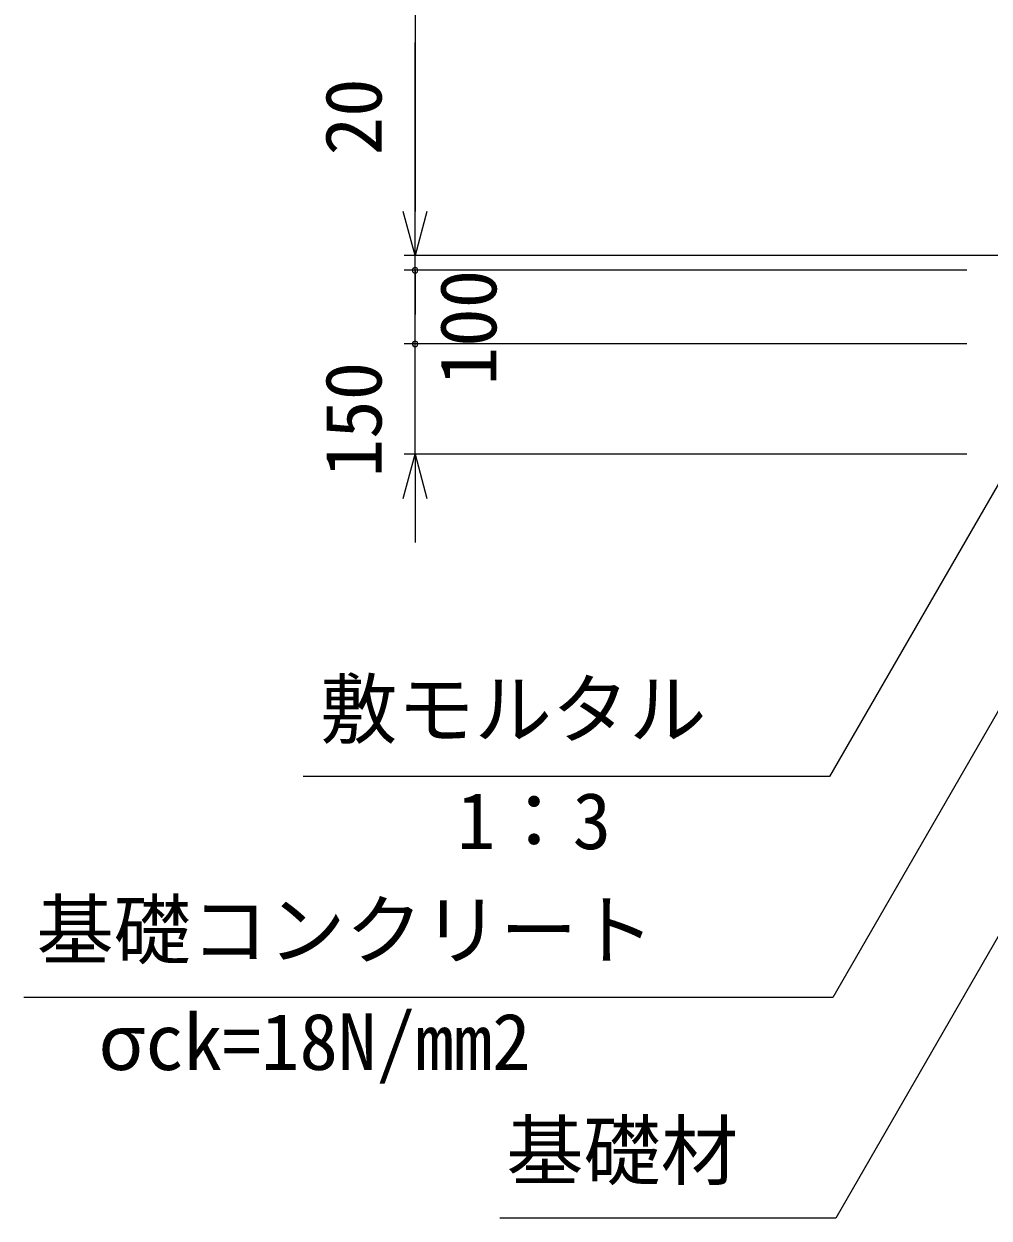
# Model space of a CAD drawing. Units: millimetres, scale not verified, with parts at other scales. Extents: x -1 to 252299, y 59402 to 118802.
# Drawn here: x 118546 to 122919, y 86621 to 92030 of the extents above; entities that cross this region are included whole.
import ezdxf
from ezdxf.enums import TextEntityAlignment as Align

# ---------------------------------------------------------------- set-up
doc = ezdxf.new("R2010")
doc.units = ezdxf.units.MM
doc.header["$LTSCALE"] = 300
for name, color, linetype, lineweight in [('0_2', 1, 'Continuous', 18), ('D-STR-DIM', 7, 'Continuous', 18), ('D-STR-HTXT', 7, 'Continuous', 18)]:
    doc.layers.add(name, color=color, linetype=linetype, lineweight=lineweight)
doc.styles.add('ＭＳ ゴシック', font='')
doc.styles.get('ＭＳ ゴシック').set_extended_font_data('MS Gothic')

msp = doc.modelspace()

# ---------------------------------------------------------------- linework, layer by layer
at = {"layer": '0_2'}
for p, q in [((120318.6, 90980.4), (120265, 91180.4)), ((120318.6, 90980.4), (120265, 91180.4)), ((120372.2, 91180.4), (120318.6, 90980.4)), ((120318.6, 90980.4), (120318.6, 91180.4)), ((120372.2, 91180.4), (120318.6, 90980.4)), ((120318.6, 90980.4), (120318.6, 91180.4)), ((120265, 89880.4), (120318.6, 90080.4)), ((120318.6, 90080.4), (120372.2, 89880.4)), ((120318.6, 90080.4), (120318.6, 89880.4))]:
    msp.add_line(p, q, dxfattribs=at)
for centre, start, end in [((120318.6, 90913.7), 90, 270), ((120318.6, 90913.7), 90, 270), ((120318.6, 90913.7), 270, 90), ((120318.6, 90913.7), 270, 90), ((120318.6, 90580.4), 90, 270), ((120318.6, 90580.4), 90, 270), ((120318.6, 90580.4), 270, 90), ((120318.6, 90580.4), 270, 90)]:
    msp.add_arc(centre, 12.5, start, end, dxfattribs=at)
at = {"layer": 'D-STR-DIM'}
for p, q in [((120318.6, 98780.4), (120318.6, 91180.4)), ((120318.6, 91180.4), (120318.6, 91946.1)), ((123152, 90980.4), (120268.6, 90980.4)), ((123152, 90980.4), (120268.6, 90980.4)), ((120318.6, 90913.7), (120318.6, 90980.4)), ((122818.6, 90913.7), (120268.6, 90913.7)), ((122818.6, 90913.7), (120268.6, 90913.7)), ((120318.6, 90580.4), (120318.6, 90913.7)), ((120318.6, 90913.7), (120318.6, 90713.7)), ((120318.6, 90580.4), (120318.6, 90780.4)), ((122818.6, 90580.4), (120268.6, 90580.4)), ((122818.6, 90580.4), (120268.6, 90580.4)), ((120318.6, 90080.4), (120318.6, 90580.4)), ((122818.6, 90080.4), (120268.6, 90080.4)), ((120318.6, 89880.4), (120318.6, 89680.4))]:
    msp.add_line(p, q, dxfattribs=at)
at = {"layer": 'D-STR-HTXT'}
for p, q in [((123450.2, 90793.9), (122195.5, 88620.8)), ((123942.3, 90619.8), (122210.3, 87620.8)), ((124238.3, 90118), (122225.1, 86620.8)), ((122195.5, 88620.8), (119811.4, 88620.8)), ((122210.3, 87620.8), (118546.3, 87620.8)), ((122225.1, 86620.8), (120702.3, 86620.8))]:
    msp.add_line(p, q, dxfattribs=at)

# ---------------------------------------------------------------- texts
at = {"layer": 'D-STR-DIM', "color": 1, "style": 'ＭＳ ゴシック'}
for s, p in [('20', (120243.6, 91434.1)), ('100', (120763.8, 90392.6)), ('150', (120243.6, 89975.9))]:
    msp.add_text(s, height=256.6, rotation=90, dxfattribs=at).set_placement(p, align=Align.BOTTOM_LEFT)
at = {"layer": 'D-STR-HTXT', "color": 1, "style": 'ＭＳ ゴシック'}
for s, p in [('敷モルタル', (119888.2, 88720.8)), ('1：3', (120507.6, 88215)), ('基礎コンクリート', (118603.2, 87720.8)), ('σck=18N/mm2', (118883.8, 87215)), ('基礎材', (120731.7, 86720.8))]:
    msp.add_text(s, height=256.6, dxfattribs=at).set_placement(p, align=Align.BOTTOM_LEFT)

doc.saveas('drawing.dxf')
